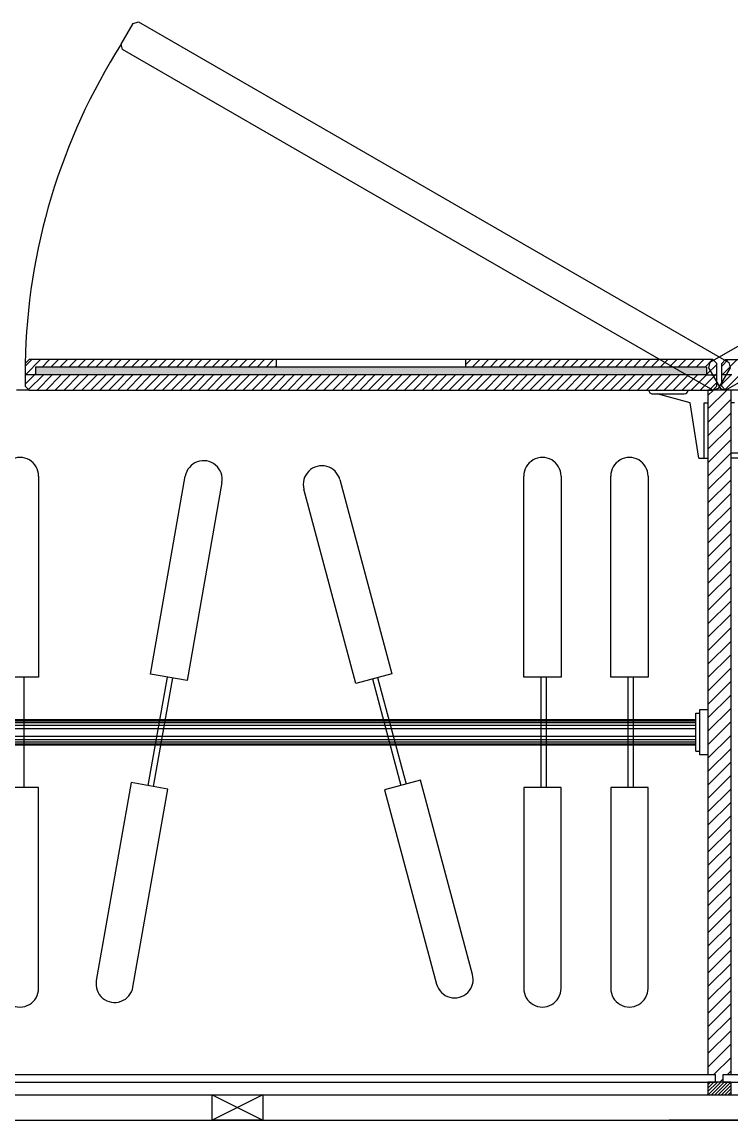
# Model space of a CAD drawing. Header units: inches. Extents: x 5 to 80005, y 6 to 60006.
# Drawn here: x 12995 to 13554, y 24638 to 25505 of the extents above; entities that cross this region are included whole.
import ezdxf

# ---------------------------------------------------------------- set-up
doc = ezdxf.new("R2010")
doc.units = ezdxf.units.IN
doc.header["$MEASUREMENT"] = 0
doc.linetypes.add('ACAD_ISO08W100', pattern=[36, 24, -3, 6, -3])
doc.layers.add('freecads.com', color=7, linetype='Continuous')
doc.layers.add('wall', color=5, linetype='Continuous')

msp = doc.modelspace()

# ---------------------------------------------------------------- hatches: boundary and pattern name
at = {"layer": 'freecads.com'}
msp.add_hatch(color=256, dxfattribs=at).paths.add_polyline_path([(13005.29154, 25226.29301), (13535.04151, 25226.29301), (13535.04151, 25232.29301), (13005.29156, 25232.29301)])
msp.add_hatch(color=256, dxfattribs=at).paths.add_polyline_path([(13005.29154, 25226.29301), (13535.04151, 25226.29301), (13535.04151, 25232.29301), (13005.29156, 25232.29301)])

# ---------------------------------------------------------------- linework, layer by layer
at = {"color": 7, "linetype": 'ACAD_ISO08W100', "ltscale": 20, "true_color": 0xffffff}
msp.add_line((11903.79238, 24637.79966), (14103.79238, 24637.79966), dxfattribs=at)
at = {"layer": 'freecads.com'}
for p, q in [((13073.02176, 25487.39109), (13082.52176, 25503.84557)), ((13073.02176, 25487.39109), (13082.52176, 25503.84557)), ((13082.52176, 25503.84557), (13086.61984, 25504.94365)), ((13082.52176, 25503.84557), (13086.61984, 25504.94365)), ((13086.61984, 25504.94365), (13552.54151, 25235.94365)), ((13086.61984, 25504.94365), (13552.54151, 25235.94365)), ((14003.46486, 25504.94365), (13537.54319, 25235.94365)), ((14003.46486, 25504.94365), (13537.54319, 25235.94365)), ((13074.11984, 25483.29301), (13073.02176, 25487.39109)), ((13074.11984, 25483.29301), (13073.02176, 25487.39109)), ((13540.04151, 25214.29301), (13074.11984, 25483.29301)), ((13540.04151, 25214.29301), (13074.11984, 25483.29301)), ((13550.04319, 25214.29301), (14015.96486, 25483.29301)), ((13550.04319, 25214.29301), (14015.96486, 25483.29301)), ((13002.40447, 25238.29436), (12997.29151, 25233.18139)), ((13000.29151, 25238.29436), (12997.29151, 25235.29436)), ((13002.40447, 25238.29436), (12997.29151, 25233.18139)), ((13000.29151, 25238.29436), (12997.29151, 25235.29437)), ((12997.29151, 25235.29437), (12997.29151, 25217.29381)), ((12997.29151, 25235.29436), (12997.29151, 25217.29381)), ((13009.47553, 25238.29435), (12997.47179, 25226.29061)), ((13009.47553, 25238.29435), (12997.47179, 25226.29061)), ((13540.04151, 25238.29357), (13000.29151, 25238.29436)), ((13540.04151, 25238.29357), (13000.29151, 25238.29436)), ((13016.54659, 25238.29434), (13010.54526, 25232.29301)), ((13016.54659, 25238.29434), (13010.54526, 25232.29301)), ((13023.61765, 25238.29433), (13017.61633, 25232.29301)), ((13023.61765, 25238.29433), (13017.61633, 25232.29301)), ((13030.6887, 25238.29432), (13024.6874, 25232.29301)), ((13030.6887, 25238.29432), (13024.6874, 25232.29301)), ((13037.75976, 25238.29431), (13031.75847, 25232.29301)), ((13037.75976, 25238.29431), (13031.75847, 25232.29301)), ((13044.83082, 25238.2943), (13038.82953, 25232.29301)), ((13044.83082, 25238.2943), (13038.82953, 25232.29301)), ((13051.90188, 25238.29429), (13045.9006, 25232.29301)), ((13051.90188, 25238.29428), (13045.9006, 25232.29301)), ((13058.97293, 25238.29428), (13052.97167, 25232.29301)), ((13058.97293, 25238.29427), (13052.97167, 25232.29301)), ((13066.04399, 25238.29427), (13060.04274, 25232.29301)), ((13066.04399, 25238.29426), (13060.04274, 25232.29301)), ((13073.11505, 25238.29426), (13067.1138, 25232.29301)), ((13073.11505, 25238.29425), (13067.11381, 25232.29301)), ((13080.18611, 25238.29425), (13074.18487, 25232.29301)), ((13080.18611, 25238.29424), (13074.18487, 25232.29301)), ((13087.25716, 25238.29423), (13081.25594, 25232.29301)), ((13087.25716, 25238.29423), (13081.25594, 25232.29301)), ((13094.32822, 25238.29422), (13088.32701, 25232.29301)), ((13094.32822, 25238.29422), (13088.32701, 25232.29301)), ((13101.39928, 25238.29421), (13095.39808, 25232.29301)), ((13101.39928, 25238.29421), (13095.39808, 25232.29301)), ((13108.47034, 25238.2942), (13102.46914, 25232.29301)), ((13108.47034, 25238.2942), (13102.46914, 25232.29301)), ((13115.54139, 25238.29419), (13109.54021, 25232.29301)), ((13115.54139, 25238.29419), (13109.54021, 25232.29301)), ((13122.61245, 25238.29418), (13116.61128, 25232.29301)), ((13122.61245, 25238.29418), (13116.61128, 25232.29301)), ((13129.68351, 25238.29417), (13123.68235, 25232.29301)), ((13129.68351, 25238.29417), (13123.68235, 25232.29301)), ((13136.75456, 25238.29416), (13130.75342, 25232.29301)), ((13136.75456, 25238.29416), (13130.75342, 25232.29301)), ((13143.82562, 25238.29415), (13137.82448, 25232.29301)), ((13143.82562, 25238.29415), (13137.82448, 25232.29301)), ((13150.89668, 25238.29414), (13144.89555, 25232.29301)), ((13150.89668, 25238.29414), (13144.89555, 25232.29301)), ((13157.96774, 25238.29413), (13151.96662, 25232.29301)), ((13157.96774, 25238.29413), (13151.96662, 25232.29301)), ((13165.03879, 25238.29412), (13159.03769, 25232.29301)), ((13165.03879, 25238.29412), (13159.03769, 25232.29301)), ((13172.10985, 25238.29411), (13166.10875, 25232.29301)), ((13172.10985, 25238.29411), (13166.10875, 25232.29301)), ((13179.18091, 25238.2941), (13173.17982, 25232.29301)), ((13179.18091, 25238.2941), (13173.17982, 25232.29301)), ((13186.25197, 25238.29409), (13180.25089, 25232.29301)), ((13186.25197, 25238.29409), (13180.25089, 25232.29301)), ((13193.32302, 25238.29408), (13187.32196, 25232.29301)), ((13193.32302, 25238.29408), (13187.32196, 25232.29301)), ((13195.66653, 25232.29301), (13195.66653, 25238.29301)), ((13195.66653, 25232.29301), (13195.66653, 25238.29301)), ((13348.88629, 25238.29385), (13344.66653, 25234.07409)), ((13348.88629, 25238.29385), (13344.66653, 25234.0741)), ((13344.66653, 25238.29301), (13344.66653, 25232.29301)), ((13344.66653, 25238.29301), (13344.66653, 25232.29301)), ((13355.95734, 25238.29384), (13349.95652, 25232.29301)), ((13355.95734, 25238.29384), (13349.95652, 25232.29301)), ((13363.0284, 25238.29383), (13357.02759, 25232.29301)), ((13363.0284, 25238.29383), (13357.02759, 25232.29301)), ((13370.09946, 25238.29382), (13364.09865, 25232.29301)), ((13370.09946, 25238.29382), (13364.09865, 25232.29301)), ((13377.17052, 25238.29381), (13371.16972, 25232.29301)), ((13377.17052, 25238.29381), (13371.16972, 25232.29301)), ((13384.24157, 25238.2938), (13378.24079, 25232.29301)), ((13384.24157, 25238.2938), (13378.24079, 25232.29301)), ((13391.31263, 25238.29379), (13385.31186, 25232.29301)), ((13391.31263, 25238.29379), (13385.31186, 25232.29301)), ((13398.38369, 25238.29378), (13392.38292, 25232.29301)), ((13398.38369, 25238.29377), (13392.38292, 25232.29301)), ((13405.45475, 25238.29377), (13399.45399, 25232.29301)), ((13405.45475, 25238.29376), (13399.45399, 25232.29301)), ((13412.5258, 25238.29376), (13406.52506, 25232.29301)), ((13412.5258, 25238.29375), (13406.52506, 25232.29301)), ((13419.59686, 25238.29375), (13413.59613, 25232.29301)), ((13419.59686, 25238.29374), (13413.59613, 25232.29301)), ((13426.66792, 25238.29374), (13420.6672, 25232.29301)), ((13426.66792, 25238.29373), (13420.6672, 25232.29301)), ((13433.73898, 25238.29373), (13427.73826, 25232.29301)), ((13433.73898, 25238.29372), (13427.73826, 25232.29301)), ((13440.81003, 25238.29371), (13434.80933, 25232.29301)), ((13440.81003, 25238.29371), (13434.80933, 25232.29301)), ((13447.88109, 25238.2937), (13441.8804, 25232.29301)), ((13447.88109, 25238.2937), (13441.8804, 25232.29301)), ((13454.95215, 25238.29369), (13448.95147, 25232.29301)), ((13454.95215, 25238.29369), (13448.95147, 25232.29301)), ((13462.02321, 25238.29368), (13456.02253, 25232.29301)), ((13462.02321, 25238.29368), (13456.02253, 25232.29301)), ((13469.09426, 25238.29367), (13463.0936, 25232.29301)), ((13469.09426, 25238.29367), (13463.0936, 25232.29301)), ((13476.16532, 25238.29366), (13470.16467, 25232.29301)), ((13476.16532, 25238.29366), (13470.16467, 25232.29301)), ((13483.23638, 25238.29365), (13477.23574, 25232.29301)), ((13483.23638, 25238.29365), (13477.23574, 25232.29301)), ((13490.30744, 25238.29364), (13484.30681, 25232.29301)), ((13490.30744, 25238.29364), (13484.30681, 25232.29301)), ((13497.37849, 25238.29363), (13491.37787, 25232.29301)), ((13497.37849, 25238.29363), (13491.37787, 25232.29301)), ((13504.44955, 25238.29362), (13498.44894, 25232.29301)), ((13504.44955, 25238.29362), (13498.44894, 25232.29301)), ((13511.52061, 25238.29361), (13505.52001, 25232.29301)), ((13511.52061, 25238.29361), (13505.52001, 25232.29301)), ((13518.59166, 25238.2936), (13512.59108, 25232.29301)), ((13518.59166, 25238.2936), (13512.59108, 25232.29301)), ((13525.66272, 25238.29359), (13519.66214, 25232.29301)), ((13525.66272, 25238.29359), (13519.66215, 25232.29301)), ((13532.73378, 25238.29358), (13526.73321, 25232.29301)), ((13532.73378, 25238.29358), (13526.73321, 25232.29301)), ((13539.80484, 25238.29357), (13533.80428, 25232.29301)), ((13539.80484, 25238.29357), (13533.80428, 25232.29301)), ((13543.04151, 25234.45917), (13535.04151, 25226.45917)), ((13543.04151, 25234.45917), (13535.04151, 25226.45917)), ((13537.54319, 25235.94365), (13536.44512, 25231.84557)), ((13537.54319, 25235.94365), (13536.44512, 25231.84557)), ((13543.04151, 25235.29356), (13540.04151, 25238.29357)), ((13543.04151, 25235.29356), (13540.04151, 25238.29357)), ((13543.04151, 25217.29301), (13543.04151, 25235.29356)), ((13543.04151, 25217.29301), (13543.04151, 25235.29356)), ((13552.15429, 25238.29357), (13547.04319, 25233.18247)), ((13547.04319, 25235.29356), (13550.04319, 25238.29357)), ((13552.15429, 25238.29357), (13547.04319, 25233.18247)), ((13547.04319, 25235.29356), (13550.04319, 25238.29357)), ((13547.04319, 25217.29301), (13547.04319, 25235.29356)), ((13547.04319, 25217.29301), (13547.04319, 25235.29356)), ((13559.22537, 25238.29358), (13547.2248, 25226.29301)), ((13559.22537, 25238.29358), (13547.2248, 25226.29301)), ((13550.04319, 25238.29357), (14089.79319, 25238.29436)), ((13550.04319, 25238.29357), (14089.79319, 25238.29436)), ((13552.54151, 25235.94365), (13553.63958, 25231.84557)), ((13552.54151, 25235.94365), (13553.63958, 25231.84557)), ((12997.47179, 25226.29061), (12997.29143, 25226.11025)), ((12997.47179, 25226.2906), (12997.29143, 25226.11024)), ((13004.54286, 25226.29061), (12997.29149, 25219.03924)), ((13004.54286, 25226.2906), (12997.29149, 25219.03924)), ((13005.29161, 25226.29068), (12997.29161, 25226.29061)), ((13005.29161, 25226.29067), (12997.29161, 25226.2906)), ((13011.61392, 25226.29061), (12999.95432, 25214.631)), ((13011.61392, 25226.2906), (12999.95432, 25214.631)), ((13005.29154, 25227.03929), (13004.54292, 25226.29067)), ((13005.29154, 25227.03929), (13004.54292, 25226.29067)), ((13005.29156, 25232.29301), (13005.29154, 25226.29301)), ((13005.29156, 25232.29301), (13005.29154, 25226.29301)), ((13535.04151, 25226.29301), (13005.29154, 25226.29301)), ((13535.04151, 25226.29301), (13005.29154, 25226.29301)), ((13535.04151, 25232.29301), (13005.29156, 25232.29301)), ((13535.04151, 25232.29301), (13005.29156, 25232.29301)), ((13018.68499, 25226.29061), (13006.68818, 25214.2938)), ((13018.68499, 25226.2906), (13006.68818, 25214.2938)), ((13025.75606, 25226.29061), (13013.75924, 25214.29379)), ((13025.75606, 25226.2906), (13013.75924, 25214.29378)), ((13032.82713, 25226.29061), (13020.8303, 25214.29378)), ((13032.82713, 25226.2906), (13020.8303, 25214.29377)), ((13039.89819, 25226.29061), (13027.90136, 25214.29377)), ((13039.89819, 25226.2906), (13027.90136, 25214.29376)), ((13046.96926, 25226.29061), (13034.97241, 25214.29376)), ((13046.96926, 25226.2906), (13034.97241, 25214.29375)), ((13054.04033, 25226.29061), (13042.04347, 25214.29375)), ((13054.04033, 25226.2906), (13042.04347, 25214.29374)), ((13061.1114, 25226.29061), (13049.11453, 25214.29374)), ((13061.1114, 25226.2906), (13049.11453, 25214.29373)), ((13068.18247, 25226.29061), (13056.18558, 25214.29372)), ((13068.18247, 25226.2906), (13056.18559, 25214.29372)), ((13075.25353, 25226.29061), (13063.25664, 25214.29371)), ((13075.25353, 25226.2906), (13063.25664, 25214.29371)), ((13082.3246, 25226.29061), (13070.3277, 25214.2937)), ((13082.3246, 25226.2906), (13070.3277, 25214.2937)), ((13089.39567, 25226.29061), (13077.39876, 25214.29369)), ((13089.39567, 25226.2906), (13077.39876, 25214.29369)), ((13096.46674, 25226.29061), (13084.46981, 25214.29368)), ((13096.46674, 25226.2906), (13084.46981, 25214.29368)), ((13103.5378, 25226.29061), (13091.54087, 25214.29367)), ((13103.53781, 25226.2906), (13091.54087, 25214.29367)), ((13110.60887, 25226.29061), (13098.61193, 25214.29366)), ((13110.60887, 25226.2906), (13098.61193, 25214.29366)), ((13117.67994, 25226.29061), (13105.68299, 25214.29365)), ((13117.67994, 25226.2906), (13105.68299, 25214.29365)), ((13124.75101, 25226.29061), (13112.75404, 25214.29364)), ((13124.75101, 25226.2906), (13112.75404, 25214.29364)), ((13131.82208, 25226.29061), (13119.8251, 25214.29363)), ((13131.82208, 25226.2906), (13119.8251, 25214.29363)), ((13138.89314, 25226.29061), (13126.89616, 25214.29362)), ((13138.89314, 25226.2906), (13126.89616, 25214.29362)), ((13145.96421, 25226.29061), (13133.96722, 25214.29361)), ((13145.96421, 25226.2906), (13133.96722, 25214.29361)), ((13153.03528, 25226.29061), (13141.03827, 25214.2936)), ((13153.03528, 25226.2906), (13141.03827, 25214.2936)), ((13160.10635, 25226.29061), (13148.10933, 25214.29359)), ((13160.10635, 25226.2906), (13148.10933, 25214.29359)), ((13167.17742, 25226.29061), (13155.18039, 25214.29358)), ((13167.17742, 25226.2906), (13155.18039, 25214.29358)), ((13174.24848, 25226.29061), (13162.25145, 25214.29357)), ((13174.24848, 25226.2906), (13162.25145, 25214.29357)), ((13181.31955, 25226.29061), (13169.3225, 25214.29356)), ((13181.31955, 25226.2906), (13169.3225, 25214.29356)), ((13188.39062, 25226.29061), (13176.39356, 25214.29355)), ((13188.39062, 25226.2906), (13176.39356, 25214.29355)), ((13195.46169, 25226.29061), (13183.46462, 25214.29354)), ((13195.46169, 25226.2906), (13183.46462, 25214.29354)), ((13202.53275, 25226.29061), (13190.53568, 25214.29353)), ((13202.53275, 25226.2906), (13190.53568, 25214.29352)), ((13195.66653, 25233.56652), (13194.39303, 25232.29301)), ((13195.66653, 25233.56652), (13194.39303, 25232.29301)), ((13209.60382, 25226.29061), (13197.60673, 25214.29352)), ((13209.60382, 25226.2906), (13197.60673, 25214.29351)), ((13216.67489, 25226.29061), (13204.67779, 25214.29351)), ((13216.67489, 25226.2906), (13204.67779, 25214.2935)), ((13223.74596, 25226.29061), (13211.74885, 25214.2935)), ((13223.74596, 25226.2906), (13211.74885, 25214.29349)), ((13230.81703, 25226.29061), (13218.81991, 25214.29349)), ((13230.81703, 25226.2906), (13218.81991, 25214.29348)), ((13237.88809, 25226.29061), (13225.89096, 25214.29348)), ((13237.88809, 25226.2906), (13225.89096, 25214.29347)), ((13244.95916, 25226.29061), (13232.96202, 25214.29346)), ((13244.95916, 25226.2906), (13232.96202, 25214.29346)), ((13252.03023, 25226.29061), (13240.03308, 25214.29345)), ((13252.03023, 25226.2906), (13240.03308, 25214.29345)), ((13259.1013, 25226.29061), (13247.10413, 25214.29344)), ((13259.1013, 25226.2906), (13247.10413, 25214.29344)), ((13266.17236, 25226.29061), (13254.17519, 25214.29343)), ((13266.17236, 25226.2906), (13254.17519, 25214.29343)), ((13273.24343, 25226.29061), (13261.24625, 25214.29342)), ((13273.24343, 25226.2906), (13261.24625, 25214.29342)), ((13280.3145, 25226.29061), (13268.31731, 25214.29341)), ((13280.3145, 25226.2906), (13268.31731, 25214.29341)), ((13287.38557, 25226.29061), (13275.38836, 25214.2934)), ((13287.38557, 25226.2906), (13275.38836, 25214.2934)), ((13294.45664, 25226.29061), (13282.45942, 25214.29339)), ((13294.45664, 25226.2906), (13282.45942, 25214.29339)), ((13301.5277, 25226.29061), (13289.53048, 25214.29338)), ((13301.5277, 25226.2906), (13289.53048, 25214.29338)), ((13308.59877, 25226.29061), (13296.60154, 25214.29337)), ((13308.59877, 25226.2906), (13296.60154, 25214.29337)), ((13315.66984, 25226.29061), (13303.67259, 25214.29336)), ((13315.66984, 25226.2906), (13303.67259, 25214.29336)), ((13322.74091, 25226.29061), (13310.74365, 25214.29335)), ((13322.74091, 25226.2906), (13310.74365, 25214.29335)), ((13329.81197, 25226.29061), (13317.81471, 25214.29334)), ((13329.81197, 25226.2906), (13317.81471, 25214.29334)), ((13336.88304, 25226.29061), (13324.88577, 25214.29333)), ((13336.88304, 25226.2906), (13324.88577, 25214.29333)), ((13343.95411, 25226.29061), (13331.95682, 25214.29332)), ((13343.95411, 25226.2906), (13331.95682, 25214.29332)), ((13351.02518, 25226.29061), (13339.02788, 25214.29331)), ((13351.02518, 25226.2906), (13339.02788, 25214.29331)), ((13358.09625, 25226.29061), (13346.09894, 25214.2933)), ((13358.09625, 25226.2906), (13346.09894, 25214.2933)), ((13365.16731, 25226.29061), (13353.17, 25214.29329)), ((13365.16731, 25226.2906), (13353.17, 25214.29329)), ((13372.23838, 25226.29061), (13360.24105, 25214.29328)), ((13372.23838, 25226.2906), (13360.24105, 25214.29327)), ((13379.30945, 25226.29061), (13367.31211, 25214.29327)), ((13379.30945, 25226.2906), (13367.31211, 25214.29326)), ((13386.38052, 25226.29061), (13374.38317, 25214.29326)), ((13386.38052, 25226.2906), (13374.38317, 25214.29325)), ((13393.45159, 25226.29061), (13381.45423, 25214.29325)), ((13393.45159, 25226.2906), (13381.45423, 25214.29324)), ((13400.52265, 25226.29061), (13388.52528, 25214.29324)), ((13400.52265, 25226.2906), (13388.52528, 25214.29323)), ((13407.59372, 25226.29061), (13395.59634, 25214.29323)), ((13407.59372, 25226.2906), (13395.59634, 25214.29322)), ((13414.66479, 25226.29061), (13402.6674, 25214.29321)), ((13414.66479, 25226.2906), (13402.6674, 25214.29321)), ((13421.73586, 25226.29061), (13409.73846, 25214.2932)), ((13421.73586, 25226.2906), (13409.73846, 25214.2932)), ((13428.80692, 25226.29061), (13416.80951, 25214.29319)), ((13428.80692, 25226.2906), (13416.80951, 25214.29319)), ((13435.87799, 25226.29061), (13423.88057, 25214.29318)), ((13435.87799, 25226.2906), (13423.88057, 25214.29318)), ((13442.94906, 25226.29061), (13430.95163, 25214.29317)), ((13442.94906, 25226.2906), (13430.95163, 25214.29317)), ((13450.02013, 25226.29061), (13438.02268, 25214.29316)), ((13450.02013, 25226.2906), (13438.02268, 25214.29316)), ((13457.0912, 25226.29061), (13445.09374, 25214.29315)), ((13457.0912, 25226.2906), (13445.09374, 25214.29315)), ((13464.16226, 25226.29061), (13452.1648, 25214.29314)), ((13464.16226, 25226.2906), (13452.1648, 25214.29314)), ((13471.23333, 25226.29061), (13459.23586, 25214.29313)), ((13471.23333, 25226.2906), (13459.23586, 25214.29313)), ((13478.3044, 25226.29061), (13466.30691, 25214.29312)), ((13478.3044, 25226.2906), (13466.30691, 25214.29312)), ((13485.37547, 25226.29061), (13473.37797, 25214.29311)), ((13485.37547, 25226.2906), (13473.37797, 25214.29311)), ((13492.44653, 25226.29061), (13480.44903, 25214.2931)), ((13492.44653, 25226.2906), (13480.44903, 25214.2931)), ((13499.5176, 25226.29061), (13487.52009, 25214.29309)), ((13499.5176, 25226.2906), (13487.52009, 25214.29309)), ((13506.58867, 25226.29061), (13494.59114, 25214.29308)), ((13506.58867, 25226.2906), (13494.59114, 25214.29308)), ((13513.65974, 25226.29061), (13501.6622, 25214.29307)), ((13513.65974, 25226.2906), (13501.6622, 25214.29307)), ((13520.73081, 25226.29061), (13508.73326, 25214.29306)), ((13520.73081, 25226.2906), (13508.73326, 25214.29306)), ((13527.80187, 25226.29061), (13515.80432, 25214.29305)), ((13527.80187, 25226.2906), (13515.80432, 25214.29305)), ((13534.87294, 25226.29061), (13522.87537, 25214.29304)), ((13534.87294, 25226.2906), (13522.87537, 25214.29304)), ((13541.94401, 25226.29061), (13529.94643, 25214.29303)), ((13541.94401, 25226.2906), (13529.94643, 25214.29303)), ((13535.04151, 25232.29301), (13535.04151, 25226.29301)), ((13535.04151, 25232.29301), (13535.04151, 25226.29301)), ((13535.04151, 25226.29301), (13543.04151, 25226.29301)), ((13535.04151, 25226.29301), (13543.04151, 25226.29301)), ((13536.44512, 25231.84557), (13545.94512, 25215.39109)), ((13536.44512, 25231.84557), (13545.94512, 25215.39109)), ((13543.04151, 25227.3881), (13541.94642, 25226.29301)), ((13543.04151, 25227.3881), (13541.94642, 25226.29301)), ((13553.63958, 25231.84557), (13544.13958, 25215.39109)), ((13553.63958, 25231.84557), (13544.13958, 25215.39109)), ((13555.04319, 25226.29301), (13547.04319, 25226.29301)), ((13555.04319, 25226.29301), (13547.04319, 25226.29301)), ((13554.29346, 25226.29061), (13547.04319, 25219.04034)), ((13547.22239, 25226.29061), (13547.04319, 25226.11141)), ((13554.29346, 25226.2906), (13547.04319, 25219.04034)), ((13547.22239, 25226.2906), (13547.04319, 25226.11141)), ((13561.36453, 25226.2906), (13549.70506, 25214.63114)), ((13561.36453, 25226.29061), (13549.70507, 25214.63114)), ((12997.29151, 25217.29381), (13000.29151, 25214.2938)), ((12997.29151, 25217.29381), (13000.29151, 25214.29381)), ((13543.04151, 25220.31704), (13537.01749, 25214.29302)), ((13543.04151, 25220.31703), (13537.01749, 25214.29301)), ((13540.04151, 25214.29301), (13543.04151, 25217.29301)), ((13540.04151, 25214.29301), (13543.04151, 25217.29301)), ((13550.04319, 25214.29301), (13547.04319, 25217.29301)), ((13550.04319, 25214.29301), (13547.04319, 25217.29301)), ((13000.29151, 25214.29381), (12990.29319, 25214.29381)), ((13000.29151, 25214.2938), (12990.29319, 25214.2938)), ((13000.29151, 25214.29381), (13540.04151, 25214.29301)), ((13000.29151, 25214.2938), (13540.04151, 25214.29301)), ((13492.38384, 25211.29317), (13517.38384, 25211.29372)), ((13492.38384, 25211.29317), (13517.38384, 25211.29371)), ((13522.11961, 25204.25723), (13496.12739, 25211.29325)), ((13522.11961, 25204.25724), (13496.12739, 25211.29325)), ((13540.38397, 25214.29302), (13536.04235, 25209.9514)), ((13536.04235, 25214.29302), (13536.04235, 24673.79966)), ((13554.04235, 25214.29302), (13536.04235, 25214.29302)), ((13540.38397, 25214.29302), (13536.04235, 25209.9514)), ((13536.04235, 25214.29302), (13536.04235, 24673.79966)), ((13554.04235, 25214.29302), (13536.04235, 25214.29302)), ((13550.99057, 25214.29301), (13536.04235, 25199.3448)), ((13550.99057, 25214.29301), (13536.04235, 25199.3448)), ((13544.13958, 25215.39109), (13540.04151, 25214.29301)), ((13544.13958, 25215.39109), (13540.04151, 25214.29301)), ((13545.94512, 25215.39109), (13550.04319, 25214.29301)), ((13545.94512, 25215.39109), (13550.04319, 25214.29301)), ((14089.79319, 25214.29381), (13550.04319, 25214.29301)), ((14089.79319, 25214.2938), (13550.04319, 25214.29301)), ((13554.04235, 25214.29302), (13554.04235, 24673.79966)), ((13554.04235, 25214.29302), (13554.04235, 24673.79966)), ((13528.77921, 25160.44065), (13522.11961, 25204.25724)), ((13528.77921, 25160.44065), (13522.11961, 25204.25723)), ((13533.04235, 25204.29405), (13536.04235, 25204.29412)), ((13533.04235, 25204.29406), (13536.04235, 25204.29412)), ((13533.04359, 25160.44092), (13533.04235, 25204.29406)), ((13533.04359, 25160.44092), (13533.04235, 25204.29405)), ((13554.04235, 25206.7382), (13536.04235, 25188.7382)), ((13554.04235, 25206.73819), (13536.04235, 25188.73819)), ((13557.04235, 25204.29405), (13554.04235, 25204.29412)), ((13557.04235, 25204.29406), (13554.04235, 25204.29412)), ((13554.04235, 25196.1316), (13536.04235, 25178.1316)), ((13554.04235, 25196.13159), (13536.04235, 25178.13159)), ((13554.04235, 25185.52499), (13536.04235, 25167.52499)), ((13554.04235, 25185.52499), (13536.04235, 25167.52499)), ((13554.04235, 25174.91839), (13536.04235, 25156.91839)), ((13554.04235, 25174.91839), (13536.04235, 25156.91839)), ((13528.77921, 25160.44065), (13536.04359, 25160.44099)), ((13528.77921, 25160.44065), (13536.04359, 25160.44098)), ((13554.04235, 25164.31179), (13536.04235, 25146.31179)), ((13554.04235, 25164.31179), (13536.04235, 25146.31179)), ((13561.30549, 25160.44065), (13554.04111, 25160.44099)), ((13561.30549, 25160.44065), (13554.04111, 25160.44098)), ((14085.79235, 25164.29533), (13554.04235, 25164.29533)), ((14085.79235, 25164.29533), (13554.04235, 25164.29533)), ((13554.04235, 25153.70519), (13536.04235, 25135.70519)), ((13554.04235, 25153.70519), (13536.04235, 25135.70519)), ((13554.04235, 25143.09859), (13536.04235, 25125.09859)), ((13554.04235, 25143.09858), (13536.04235, 25125.09858)), ((13554.04235, 25132.49198), (13536.04235, 25114.49198)), ((13554.04235, 25132.49198), (13536.04235, 25114.49198)), ((13554.04235, 25121.88538), (13536.04235, 25103.88538)), ((13554.04235, 25121.88538), (13536.04235, 25103.88538)), ((13554.04235, 25111.27878), (13536.04235, 25093.27878)), ((13554.04235, 25111.27878), (13536.04235, 25093.27878)), ((13554.04235, 25100.67218), (13536.04235, 25082.67218)), ((13554.04235, 25100.67218), (13536.04235, 25082.67218)), ((13554.04235, 25090.06558), (13536.04235, 25072.06558)), ((13554.04235, 25090.06558), (13536.04235, 25072.06558)), ((13554.04235, 25079.45898), (13536.04235, 25061.45898)), ((13554.04235, 25079.45897), (13536.04235, 25061.45897)), ((13554.04235, 25068.85237), (13536.04235, 25050.85237)), ((13554.04235, 25068.85237), (13536.04235, 25050.85237)), ((13554.04235, 25058.24577), (13536.04235, 25040.24577)), ((13554.04235, 25058.24577), (13536.04235, 25040.24577)), ((13554.04235, 25047.63917), (13536.04235, 25029.63917)), ((13554.04235, 25047.63917), (13536.04235, 25029.63917)), ((13554.04235, 25037.03257), (13536.04235, 25019.03257)), ((13554.04235, 25037.03257), (13536.04235, 25019.03257)), ((13554.04235, 25026.42597), (13536.04235, 25008.42597)), ((13554.04235, 25026.42597), (13536.04235, 25008.42597)), ((13554.04235, 25015.81937), (13536.04235, 24997.81937)), ((13554.04235, 25015.81936), (13536.04235, 24997.81936)), ((13554.04235, 25005.21276), (13536.04235, 24987.21276)), ((13554.04235, 25005.21276), (13536.04235, 24987.21276)), ((13554.04235, 24994.60616), (13536.04235, 24976.60616)), ((13554.04235, 24994.60616), (13536.04235, 24976.60616)), ((13554.04235, 24983.99956), (13536.04235, 24965.99956)), ((13554.04235, 24983.99956), (13536.04235, 24965.99956)), ((13554.04235, 24973.39296), (13536.04235, 24955.39296)), ((13554.04235, 24973.39296), (13536.04235, 24955.39296)), ((13554.04235, 24962.78636), (13536.04235, 24944.78636)), ((13554.04235, 24962.78635), (13536.04235, 24944.78635)), ((12474.99326, 24953.17798), (13526.59145, 24953.17798)), ((12474.99326, 24953.17798), (13526.59145, 24953.17798)), ((12474.99326, 24951.68944), (13526.59145, 24951.68944)), ((12474.99326, 24951.68943), (13526.59145, 24951.68943)), ((12474.99326, 24949.70467), (13526.59145, 24949.70467)), ((12474.99326, 24949.70467), (13526.59145, 24949.70467)), ((13554.04235, 24952.17976), (13536.04235, 24934.17976)), ((13554.04235, 24952.17975), (13536.04235, 24934.17975)), ((12474.99326, 24947.09467), (13526.59145, 24947.09467)), ((12474.99326, 24947.09467), (13526.59145, 24947.09467)), ((12474.99326, 24940.99801), (13526.59145, 24940.99801)), ((12474.99326, 24940.998), (13526.59145, 24940.998)), ((13554.04235, 24941.57315), (13536.04235, 24923.57315)), ((13554.04235, 24941.57315), (13536.04235, 24923.57315)), ((12474.99326, 24938.38801), (13526.59145, 24938.38801)), ((12474.99326, 24938.38801), (13526.59145, 24938.38801)), ((12474.99326, 24936.40324), (13526.59145, 24936.40324)), ((12474.99326, 24936.40324), (13526.59145, 24936.40324)), ((12474.99326, 24934.91469), (13526.59145, 24934.91469)), ((12474.99326, 24934.91469), (13526.59145, 24934.91469)), ((13554.04235, 24930.96655), (13536.04235, 24912.96655)), ((13554.04235, 24930.96655), (13536.04235, 24912.96655)), ((13554.04235, 24920.35995), (13536.04235, 24902.35995)), ((13554.04235, 24920.35995), (13536.04235, 24902.35995)), ((13554.04235, 24909.75335), (13536.04235, 24891.75335)), ((13554.04235, 24909.75335), (13536.04235, 24891.75335)), ((13554.04235, 24899.14675), (13536.04235, 24881.14675)), ((13554.04235, 24899.14674), (13536.04235, 24881.14674)), ((13554.04235, 24888.54015), (13536.04235, 24870.54015)), ((13554.04235, 24888.54014), (13536.04235, 24870.54014)), ((13554.04235, 24877.93354), (13536.04235, 24859.93354)), ((13554.04235, 24877.93354), (13536.04235, 24859.93354)), ((13554.04235, 24867.32694), (13536.04235, 24849.32694)), ((13554.04235, 24867.32694), (13536.04235, 24849.32694)), ((13554.04235, 24856.72034), (13536.04235, 24838.72034)), ((13554.04235, 24856.72034), (13536.04235, 24838.72034)), ((13554.04235, 24846.11374), (13536.04235, 24828.11374)), ((13554.04235, 24846.11374), (13536.04235, 24828.11374)), ((13554.04235, 24835.50714), (13536.04235, 24817.50714)), ((13554.04235, 24835.50713), (13536.04235, 24817.50713)), ((13554.04235, 24824.90053), (13536.04235, 24806.90053)), ((13554.04235, 24824.90053), (13536.04235, 24806.90053)), ((13554.04235, 24814.29393), (13536.04235, 24796.29393)), ((13554.04235, 24814.29393), (13536.04235, 24796.29393)), ((13554.04235, 24803.68733), (13536.04235, 24785.68733)), ((13554.04235, 24803.68733), (13536.04235, 24785.68733)), ((13554.04235, 24793.08073), (13536.04235, 24775.08073)), ((13554.04235, 24793.08073), (13536.04235, 24775.08073)), ((13554.04235, 24782.47413), (13536.04235, 24764.47413)), ((13554.04235, 24782.47413), (13536.04235, 24764.47413)), ((13554.04235, 24771.86753), (13536.04235, 24753.86753)), ((13554.04235, 24771.86752), (13536.04235, 24753.86752)), ((13554.04235, 24761.26092), (13536.04235, 24743.26092)), ((13554.04235, 24761.26092), (13536.04235, 24743.26092)), ((13554.04235, 24750.65432), (13536.04235, 24732.65432)), ((13554.04235, 24750.65432), (13536.04235, 24732.65432)), ((13554.04235, 24740.04772), (13536.04235, 24722.04772)), ((13554.04235, 24740.04772), (13536.04235, 24722.04772)), ((13554.04235, 24729.44112), (13536.04235, 24711.44112)), ((13554.04235, 24729.44112), (13536.04235, 24711.44112)), ((13554.04235, 24718.83452), (13536.04235, 24700.83452)), ((13554.04235, 24718.83452), (13536.04235, 24700.83452)), ((13554.04235, 24708.22792), (13536.04235, 24690.22792)), ((13554.04235, 24708.22791), (13536.04235, 24690.22791)), ((13554.04235, 24697.62131), (13536.04235, 24679.62131)), ((13554.04235, 24697.62131), (13536.04235, 24679.62131)), ((13554.04235, 24687.01471), (13540.8273, 24673.79966)), ((13554.04235, 24687.01471), (13540.8273, 24673.79966)), ((12459.54238, 24673.79966), (13542.04235, 24673.79966)), ((12459.54238, 24673.79966), (13542.04235, 24673.79966)), ((13542.04235, 24667.79966), (13542.04235, 24673.79966)), ((13542.04235, 24667.79966), (13542.04235, 24673.79966)), ((13548.04235, 24670.40811), (13545.4339, 24667.79966)), ((13548.04235, 24670.40811), (13545.4339, 24667.79966)), ((13548.04235, 24673.79966), (14103.79235, 24673.79966)), ((13548.04235, 24667.79966), (13548.04235, 24673.79966)), ((13548.04235, 24673.79966), (14103.79235, 24673.79966)), ((13548.04235, 24667.79966), (13548.04235, 24673.79966)), ((13554.04235, 24676.40811), (13551.4339, 24673.79966)), ((13554.04235, 24676.40811), (13551.4339, 24673.79966)), ((12459.54238, 24667.79966), (13542.04235, 24667.79966)), ((12459.54238, 24667.79966), (13542.04235, 24667.79966)), ((13536.04235, 24667.79966), (13536.04235, 24657.79966)), ((13554.04235, 24667.79966), (13536.04235, 24667.79966)), ((13536.04235, 24667.79966), (13536.04235, 24657.79966)), ((13554.04235, 24667.79966), (13536.04235, 24667.79966)), ((13543.50937, 24667.79966), (13536.04257, 24660.33286)), ((13543.50937, 24667.79966), (13536.04257, 24660.33286)), ((13540.85772, 24667.79966), (13536.0428, 24662.98474)), ((13540.85772, 24667.79966), (13536.0428, 24662.98474)), ((13538.20607, 24667.79966), (13536.04303, 24665.63662)), ((13538.20607, 24667.79966), (13536.04303, 24665.63662)), ((13546.16102, 24667.79966), (13536.16102, 24657.79966)), ((13546.16102, 24667.79966), (13536.16102, 24657.79966)), ((13548.81267, 24667.79966), (13538.81267, 24657.79966)), ((13548.81267, 24667.79966), (13538.81267, 24657.79966)), ((13551.46432, 24667.79966), (13541.46432, 24657.79966)), ((13551.46432, 24667.79966), (13541.46432, 24657.79966)), ((13554.04235, 24667.72604), (13544.11597, 24657.79966)), ((13554.04235, 24667.72604), (13544.11597, 24657.79966)), ((13554.04235, 24665.07439), (13546.76762, 24657.79966)), ((13554.04235, 24665.07439), (13546.76762, 24657.79966)), ((13548.04235, 24667.79966), (14103.79235, 24667.79966)), ((13548.04235, 24667.79966), (14103.79235, 24667.79966)), ((13554.04235, 24662.42274), (13549.41927, 24657.79966)), ((13554.04235, 24662.42274), (13549.41927, 24657.79966)), ((13554.04235, 24667.79966), (13554.04235, 24657.79966)), ((13554.04235, 24667.79966), (13554.04235, 24657.79966)), ((12447.54238, 24657.79966), (14103.79235, 24657.79966)), ((12447.54238, 24657.79966), (14103.79235, 24657.79966)), ((13144.87535, 24637.79966), (13144.87535, 24657.79966)), ((13144.87535, 24657.79966), (13184.87535, 24657.79966)), ((13144.87535, 24657.79966), (13184.87535, 24637.79966)), ((13184.87535, 24657.79966), (13144.87535, 24637.79966)), ((13144.87535, 24637.79966), (13144.87535, 24657.79966)), ((13144.87535, 24657.79966), (13184.87535, 24657.79966)), ((13144.87535, 24657.79966), (13184.87535, 24637.79966)), ((13184.87535, 24657.79966), (13144.87535, 24637.79966)), ((13184.87535, 24657.79966), (13184.87535, 24637.79966)), ((13184.87535, 24657.79966), (13184.87535, 24637.79966)), ((13554.04235, 24659.77109), (13552.07092, 24657.79966)), ((13554.04235, 24659.77109), (13552.07092, 24657.79966)), ((13184.87535, 24637.79966), (13144.87535, 24637.79966)), ((13184.87535, 24637.79966), (13144.87535, 24637.79966))]:
    msp.add_line(p, q, dxfattribs=at)
at = {"layer": 'freecads.com', "ltscale": 0.75}
for p, q in [((13007.87226, 25146.29295), (13007.87226, 24987.57751)), ((13007.87226, 25146.29295), (13007.87226, 24987.57751)), ((13096.06181, 24989.98583), (13123.62246, 25146.29002)), ((13096.06181, 24989.98583), (13123.62246, 25146.29002)), ((13152.55541, 25141.18836), (13124.99476, 24984.88417)), ((13152.55541, 25141.18836), (13124.99476, 24984.88417)), ((13245.58917, 25143.53024), (13286.66775, 24990.2229)), ((13245.58917, 25143.53023), (13286.66775, 24990.2229)), ((13390.76069, 24987.57751), (13390.76069, 25146.29295)), ((13390.76069, 24987.57751), (13390.76069, 25146.29295)), ((13420.13997, 25146.29295), (13420.13997, 24987.57751)), ((13420.13997, 25146.29295), (13420.13997, 24987.57751)), ((13459.42252, 24987.57751), (13459.42252, 25146.29295)), ((13459.42252, 24987.57751), (13459.42252, 25146.29295)), ((13488.80181, 25146.29295), (13488.80181, 24987.57751)), ((13488.80181, 25146.29295), (13488.80181, 24987.57751)), ((13258.28954, 24982.61898), (13217.21096, 25135.92632)), ((13258.28954, 24982.61898), (13217.21096, 25135.92632)), ((13007.87226, 24987.57751), (12978.49297, 24987.57751)), ((13007.87226, 24987.57751), (12978.49297, 24987.57751)), ((12996.17034, 24987.57751), (12996.17034, 24900.51516)), ((12996.17034, 24987.57751), (12996.17034, 24900.51516)), ((13109.28519, 24987.65419), (13094.16697, 24901.91451)), ((13109.28519, 24987.65419), (13094.16697, 24901.91451)), ((13124.99476, 24984.88417), (13096.06181, 24989.98583)), ((13124.99476, 24984.88417), (13096.06181, 24989.98583)), ((13113.47062, 24986.91619), (13098.3524, 24901.17651)), ((13113.47062, 24986.91619), (13098.3524, 24901.17651)), ((13286.66775, 24990.2229), (13258.28954, 24982.61898)), ((13286.66775, 24990.2229), (13258.28954, 24982.61898)), ((13271.25938, 24986.09424), (13293.79277, 24901.99846)), ((13271.25938, 24986.09423), (13293.79277, 24901.99846)), ((13275.36456, 24987.19422), (13297.89796, 24903.09844)), ((13275.36456, 24987.19422), (13297.89796, 24903.09844)), ((13420.13997, 24987.57751), (13390.76069, 24987.57751)), ((13420.13997, 24987.57751), (13390.76069, 24987.57751)), ((13404.18805, 24987.57751), (13404.18805, 24900.51516)), ((13404.18805, 24987.57751), (13404.18805, 24900.51516)), ((13408.43805, 24987.57751), (13408.43805, 24900.51516)), ((13408.43805, 24987.57751), (13408.43805, 24900.51516)), ((13488.80181, 24987.57751), (13459.42252, 24987.57751)), ((13488.80181, 24987.57751), (13459.42252, 24987.57751)), ((13472.84989, 24987.57751), (13472.84989, 24900.51516)), ((13472.84989, 24987.57751), (13472.84989, 24900.51516)), ((13477.09989, 24987.57751), (13477.09989, 24900.51516)), ((13477.09989, 24987.57751), (13477.09989, 24900.51516)), ((13309.20114, 24906.12712), (13280.82293, 24898.5232)), ((13309.20114, 24906.12712), (13280.82293, 24898.52321)), ((13350.27972, 24752.81978), (13309.20114, 24906.12712)), ((13350.27972, 24752.81978), (13309.20114, 24906.12712)), ((13007.87226, 24900.51516), (12978.49297, 24900.51516)), ((13007.87226, 24900.51516), (12978.49297, 24900.51516)), ((13007.87226, 24741.79972), (13007.87226, 24900.51516)), ((13007.87226, 24741.79973), (13007.87226, 24900.51516)), ((13080.94359, 24904.24615), (13053.38295, 24747.94196)), ((13080.94359, 24904.24615), (13053.38295, 24747.94196)), ((13109.87654, 24899.14449), (13080.94359, 24904.24615)), ((13109.87654, 24899.14449), (13080.94359, 24904.24615)), ((13082.31589, 24742.8403), (13109.87654, 24899.14449)), ((13082.31589, 24742.8403), (13109.87654, 24899.14449)), ((13280.82293, 24898.52321), (13321.90151, 24745.21587)), ((13280.82293, 24898.5232), (13321.90151, 24745.21586)), ((13390.76069, 24900.51516), (13390.76069, 24741.79972)), ((13420.13997, 24900.51516), (13390.76069, 24900.51516)), ((13390.76069, 24900.51516), (13390.76069, 24741.79973)), ((13420.13997, 24900.51516), (13390.76069, 24900.51516)), ((13420.13997, 24741.79972), (13420.13997, 24900.51516)), ((13420.13997, 24741.79973), (13420.13997, 24900.51516)), ((13459.42252, 24900.51516), (13459.42252, 24741.79972)), ((13488.80181, 24900.51516), (13459.42252, 24900.51516)), ((13459.42252, 24900.51516), (13459.42252, 24741.79973)), ((13488.80181, 24900.51516), (13459.42252, 24900.51516)), ((13488.80181, 24741.79972), (13488.80181, 24900.51516)), ((13488.80181, 24741.79973), (13488.80181, 24900.51516))]:
    msp.add_line(p, q, dxfattribs=at)
at = {"layer": 'freecads.com', "ltscale": 0.5}
for p, q in [((13526.59145, 24929.04634), (13526.59145, 24959.04634)), ((13526.59145, 24959.04634), (13529.59145, 24959.04634)), ((13526.59145, 24929.04634), (13526.59145, 24959.04634)), ((13526.59145, 24959.04634), (13529.59145, 24959.04634)), ((13529.59145, 24926.20371), (13529.59145, 24961.88896)), ((13529.59145, 24961.88896), (13536.04235, 24961.88896)), ((13529.59145, 24926.20371), (13529.59145, 24961.88896)), ((13529.59145, 24961.88896), (13536.04235, 24961.88896)), ((13536.04235, 24961.88896), (13536.04235, 24926.20371)), ((13536.04235, 24961.88896), (13536.04235, 24926.20371)), ((12474.99326, 24954.04634), (13526.59145, 24954.04634)), ((12474.99326, 24954.04634), (13526.59145, 24954.04634)), ((12474.99326, 24934.04634), (13526.59145, 24934.04634)), ((12474.99326, 24934.04634), (13526.59145, 24934.04634)), ((13526.59145, 24929.04634), (13529.59145, 24929.04634)), ((13526.59145, 24929.04634), (13529.59145, 24929.04634)), ((13536.04235, 24926.20371), (13529.59145, 24926.20371)), ((13536.04235, 24926.20371), (13529.59145, 24926.20371))]:
    msp.add_line(p, q, dxfattribs=at)
at = {"layer": 'freecads.com'}
msp.add_lwpolyline([(12487.54239, 24637.79966), (14063.79237, 24637.79966)], dxfattribs=at)
for centre, radius, start, end in [((13483.91715, 25226.53598), 486.70361, 147.59076005, 178.96888887), ((13483.91715, 25226.53598), 486.70361, 147.59076005, 178.96888887), ((13492.38377, 25214.29317), 3, 180.00124523, 270.00124523), ((13492.38377, 25214.29317), 3, 180.00124523, 270.00124523), ((13517.38377, 25214.29371), 3, 270.00124523, 0.00124523), ((13517.38377, 25214.29372), 3, 270.00124523, 0.00124523)]:
    msp.add_arc(centre, radius, start, end, dxfattribs=at)
at = {"layer": 'freecads.com', "ltscale": 0.75}
for centre, start, end in [((12993.18261, 25146.34577), 359.79398668, 180.20601332), ((12993.18261, 25146.34577), 359.79398668, 180.20601332), ((13138.0981, 25143.79121), 349.79398663, 170.20601327), ((13138.0981, 25143.79121), 349.79398663, 170.20601327), ((13405.45033, 25146.34577), 359.79398668, 180.20601332), ((13405.45033, 25146.34577), 359.79398668, 180.20601332), ((13474.11217, 25146.34577), 359.79398668, 180.20601332), ((13474.11217, 25146.34577), 359.79398668, 180.20601332), ((13231.3864, 25139.77929), 14.79398669, 195.20601318), ((13231.3864, 25139.7793), 14.79398669, 195.20601318), ((13336.10429, 24748.9668), 194.7939866, 15.20601324), ((13336.10429, 24748.96681), 194.7939866, 15.20601324), ((12993.18261, 24741.74691), 179.79398668, 0.20601332), ((12993.18261, 24741.74691), 179.79398668, 0.20601332), ((13067.84025, 24745.33911), 169.79398663, 350.20601327), ((13067.84025, 24745.33911), 169.79398663, 350.20601327), ((13405.45033, 24741.74691), 179.79398668, 0.20601332), ((13405.45033, 24741.74691), 179.79398668, 0.20601332), ((13474.11217, 24741.74691), 179.79398668, 0.20601332), ((13474.11217, 24741.74691), 179.79398668, 0.20601332)]:
    msp.add_arc(centre, 14.68974, start, end, dxfattribs=at)
at = {"layer": 'wall', "color": 7, "linetype": 'ByBlock', "lineweight": 35}
msp.add_line((14103.79238, 24637.79966), (13505.35309, 24637.79966), dxfattribs=at)

doc.saveas('drawing.dxf')
